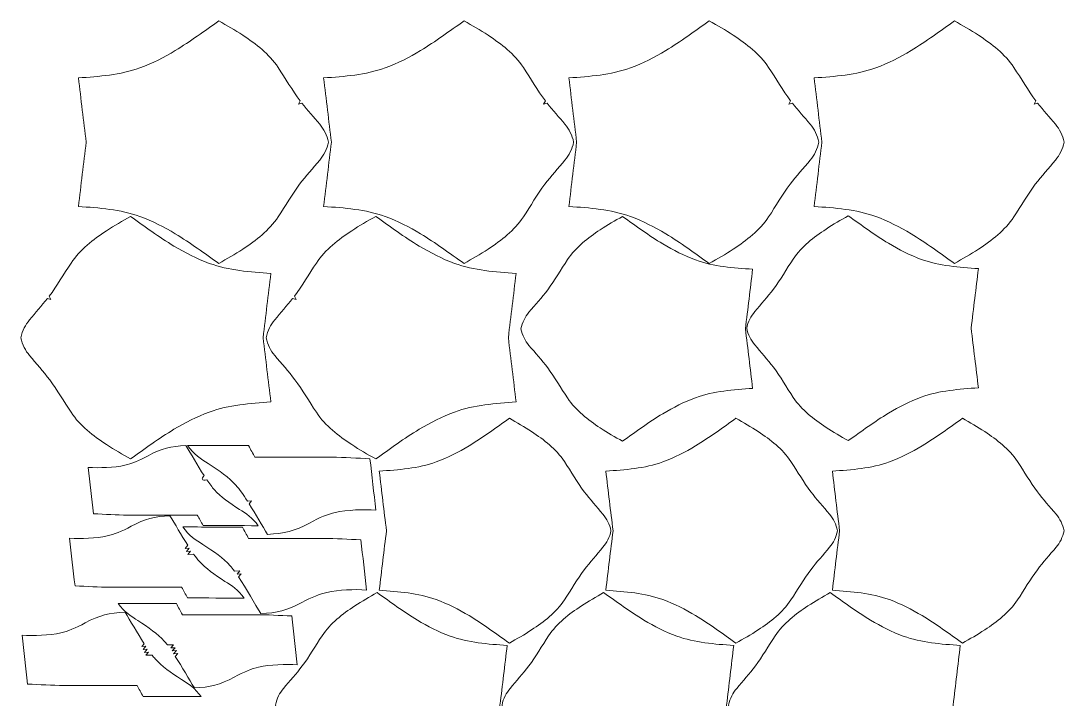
# Model space of a CAD drawing. Header units: millimetres. Extents: x -662 to 662, y -718 to 717.
# Drawn here: x -662 to 662, y -143 to 717 of the extents above; entities that cross this region are included whole.
import ezdxf

# ---------------------------------------------------------------- set-up
doc = ezdxf.new("R2010")
doc.units = ezdxf.units.MM
doc.header["$MEASUREMENT"] = 0
doc.layers.add('Layer 1', color=7, linetype='Continuous')

msp = doc.modelspace()

# ---------------------------------------------------------------- linework, layer by layer
at = {"layer": 'Layer 1', "color": 250, "lineweight": 20}
for points, knots in [([(-589.2333, 481.9054), (-585.9461, 509.1029), (-582.6589, 536.3003), (-579.3716, 563.4977), (-582.6588, 590.6951), (-585.9461, 617.8925), (-589.2333, 645.0898), (-562.9271, 646.8962), (-536.06, 648.7365), (-511.0811, 657.8169), (-495.1928, 663.5925), (-480.4305, 671.2198), (-466.2249, 679.7625), (-447.1496, 691.2334), (-429.1746, 704.5979), (-410.9934, 717.4346), (-400.7854, 711.4933), (-390.4251, 705.7803), (-380.5844, 699.2408), (-363.3914, 687.8147), (-347.4298, 675.7723), (-335.6465, 658.2143), (-326.1957, 644.1314), (-317.7772, 629.2122), (-307.7575, 615.9977), (-307.7575, 615.9977), (-309.9784, 611.782), (-309.9784, 611.782), (-309.9784, 611.782), (-305.4854, 613.0578), (-305.4854, 613.0578), (-298.2317, 603.8376), (-290.327, 595.2533), (-282.9044, 586.1979), (-277.6101, 579.8785), (-273.6714, 572.5114), (-271.863, 563.4975), (-273.6714, 554.4836), (-277.6102, 547.1166), (-282.9044, 540.7974), (-291.3648, 530.4757), (-300.4517, 520.7663), (-308.4869, 510.0293), (-318.1409, 497.13), (-326.4478, 482.4885), (-335.6467, 468.7809), (-347.43, 451.2229), (-363.3915, 439.1805), (-380.5846, 427.7544), (-390.4252, 421.2149), (-400.7855, 415.5019), (-410.9935, 409.5606), (-429.1747, 422.3973), (-447.1497, 435.7618), (-466.2251, 447.2328), (-480.4306, 455.7756), (-495.1929, 463.4026), (-511.0812, 469.1783), (-536.0601, 478.2588), (-562.9271, 480.0991), (-589.2333, 481.9054)], [0, 0, 0, 0, 0.05, 0.05, 0.05, 0.1, 0.1, 0.1, 0.15, 0.15, 0.15, 0.2, 0.2, 0.2, 0.25, 0.25, 0.25, 0.3, 0.3, 0.3, 0.35, 0.35, 0.35, 0.4, 0.4, 0.4, 0.45, 0.45, 0.45, 0.5, 0.5, 0.5, 0.55, 0.55, 0.55, 0.6, 0.6, 0.6, 0.65, 0.65, 0.65, 0.7, 0.7, 0.7, 0.75, 0.75, 0.75, 0.8, 0.8, 0.8, 0.85, 0.85, 0.85, 0.9, 0.9, 0.9, 0.95, 0.95, 0.95, 1, 1, 1, 1]), ([(-277.9021, 481.9054), (-274.6149, 509.1029), (-271.3277, 536.3003), (-268.0404, 563.4977), (-271.3276, 590.6951), (-274.6149, 617.8925), (-277.9021, 645.0898), (-251.5959, 646.8962), (-224.7288, 648.7365), (-199.7499, 657.8169), (-183.8616, 663.5925), (-169.0993, 671.2198), (-154.8937, 679.7625), (-135.8184, 691.2334), (-117.8434, 704.5979), (-99.6622, 717.4346), (-89.4542, 711.4933), (-79.0939, 705.7803), (-69.2532, 699.2408), (-52.0602, 687.8147), (-36.0986, 675.7723), (-24.3153, 658.2143), (-14.8645, 644.1314), (-6.446, 629.2122), (3.5737, 615.9977), (3.5737, 615.9977), (1.3528, 611.782), (1.3528, 611.782), (1.3528, 611.782), (5.8458, 613.0578), (5.8458, 613.0578), (13.0995, 603.8376), (21.0042, 595.2533), (28.4268, 586.1979), (33.7211, 579.8785), (37.6598, 572.5114), (39.4682, 563.4975), (37.6598, 554.4836), (33.721, 547.1166), (28.4268, 540.7974), (19.9664, 530.4757), (10.8795, 520.7663), (2.8443, 510.0293), (-6.8097, 497.13), (-15.1166, 482.4885), (-24.3155, 468.7809), (-36.0988, 451.2229), (-52.0603, 439.1805), (-69.2534, 427.7544), (-79.094, 421.2149), (-89.4543, 415.5019), (-99.6623, 409.5606), (-117.8435, 422.3973), (-135.8185, 435.7618), (-154.8939, 447.2328), (-169.0994, 455.7756), (-183.8617, 463.4026), (-199.75, 469.1783), (-224.7289, 478.2588), (-251.5959, 480.0991), (-277.9021, 481.9054)], [0, 0, 0, 0, 0.05, 0.05, 0.05, 0.1, 0.1, 0.1, 0.15, 0.15, 0.15, 0.2, 0.2, 0.2, 0.25, 0.25, 0.25, 0.3, 0.3, 0.3, 0.35, 0.35, 0.35, 0.4, 0.4, 0.4, 0.45, 0.45, 0.45, 0.5, 0.5, 0.5, 0.55, 0.55, 0.55, 0.6, 0.6, 0.6, 0.65, 0.65, 0.65, 0.7, 0.7, 0.7, 0.75, 0.75, 0.75, 0.8, 0.8, 0.8, 0.85, 0.85, 0.85, 0.9, 0.9, 0.9, 0.95, 0.95, 0.95, 1, 1, 1, 1]), ([(33.4291, 481.9054), (36.7163, 509.1029), (40.0035, 536.3003), (43.2908, 563.4977), (40.0036, 590.6951), (36.7163, 617.8925), (33.4291, 645.0898), (59.7353, 646.8962), (86.6024, 648.7365), (111.5813, 657.8169), (127.4696, 663.5925), (142.2319, 671.2198), (156.4375, 679.7625), (175.5128, 691.2334), (193.4878, 704.5979), (211.669, 717.4346), (221.877, 711.4933), (232.2373, 705.7803), (242.078, 699.2408), (259.271, 687.8147), (275.2326, 675.7723), (287.0159, 658.2143), (296.4667, 644.1314), (304.8852, 629.2122), (314.9049, 615.9977), (314.9049, 615.9977), (312.684, 611.782), (312.684, 611.782), (312.684, 611.782), (317.177, 613.0578), (317.177, 613.0578), (324.4307, 603.8376), (332.3354, 595.2533), (339.758, 586.1979), (345.0523, 579.8785), (348.991, 572.5114), (350.7994, 563.4975), (348.991, 554.4836), (345.0522, 547.1166), (339.758, 540.7974), (331.2976, 530.4757), (322.2107, 520.7663), (314.1755, 510.0293), (304.5215, 497.13), (296.2146, 482.4885), (287.0157, 468.7809), (275.2324, 451.2229), (259.2709, 439.1805), (242.0778, 427.7544), (232.2372, 421.2149), (221.8769, 415.5019), (211.6689, 409.5606), (193.4877, 422.3973), (175.5127, 435.7618), (156.4373, 447.2328), (142.2318, 455.7756), (127.4695, 463.4026), (111.5812, 469.1783), (86.6023, 478.2588), (59.7353, 480.0991), (33.4291, 481.9054)], [0, 0, 0, 0, 0.05, 0.05, 0.05, 0.1, 0.1, 0.1, 0.15, 0.15, 0.15, 0.2, 0.2, 0.2, 0.25, 0.25, 0.25, 0.3, 0.3, 0.3, 0.35, 0.35, 0.35, 0.4, 0.4, 0.4, 0.45, 0.45, 0.45, 0.5, 0.5, 0.5, 0.55, 0.55, 0.55, 0.6, 0.6, 0.6, 0.65, 0.65, 0.65, 0.7, 0.7, 0.7, 0.75, 0.75, 0.75, 0.8, 0.8, 0.8, 0.85, 0.85, 0.85, 0.9, 0.9, 0.9, 0.95, 0.95, 0.95, 1, 1, 1, 1]), ([(344.7603, 481.9054), (348.0475, 509.1029), (351.3347, 536.3003), (354.622, 563.4977), (351.3348, 590.6951), (348.0475, 617.8925), (344.7603, 645.0898), (371.0665, 646.8962), (397.9336, 648.7365), (422.9125, 657.8169), (438.8008, 663.5925), (453.5631, 671.2198), (467.7687, 679.7625), (486.844, 691.2334), (504.819, 704.5979), (523.0002, 717.4346), (533.2082, 711.4933), (543.5685, 705.7803), (553.4092, 699.2408), (570.6022, 687.8147), (586.5638, 675.7723), (598.3471, 658.2143), (607.7979, 644.1314), (616.2164, 629.2122), (626.2361, 615.9977), (626.2361, 615.9977), (624.0152, 611.782), (624.0152, 611.782), (624.0152, 611.782), (628.5082, 613.0578), (628.5082, 613.0578), (635.7619, 603.8376), (643.6666, 595.2533), (651.0892, 586.1979), (656.3835, 579.8785), (660.3222, 572.5114), (662.1306, 563.4975), (660.3222, 554.4836), (656.3834, 547.1166), (651.0892, 540.7974), (642.6288, 530.4757), (633.5419, 520.7663), (625.5067, 510.0293), (615.8527, 497.13), (607.5458, 482.4885), (598.3469, 468.7809), (586.5636, 451.2229), (570.6021, 439.1805), (553.409, 427.7544), (543.5684, 421.2149), (533.2081, 415.5019), (523.0001, 409.5606), (504.8189, 422.3973), (486.8439, 435.7618), (467.7685, 447.2328), (453.563, 455.7756), (438.8007, 463.4026), (422.9124, 469.1783), (397.9335, 478.2588), (371.0665, 480.0991), (344.7603, 481.9054)], [0, 0, 0, 0, 0.05, 0.05, 0.05, 0.1, 0.1, 0.1, 0.15, 0.15, 0.15, 0.2, 0.2, 0.2, 0.25, 0.25, 0.25, 0.3, 0.3, 0.3, 0.35, 0.35, 0.35, 0.4, 0.4, 0.4, 0.45, 0.45, 0.45, 0.5, 0.5, 0.5, 0.55, 0.55, 0.55, 0.6, 0.6, 0.6, 0.65, 0.65, 0.65, 0.7, 0.7, 0.7, 0.75, 0.75, 0.75, 0.8, 0.8, 0.8, 0.85, 0.85, 0.85, 0.9, 0.9, 0.9, 0.95, 0.95, 0.95, 1, 1, 1, 1]), ([(-344.9029, 233.8225), (-348.1901, 261.0199), (-351.4773, 288.2173), (-354.7646, 315.4147), (-351.4774, 342.6121), (-348.1901, 369.8095), (-344.9029, 397.0069), (-371.2091, 398.8132), (-398.0762, 400.6535), (-423.0551, 409.734), (-438.9434, 415.5096), (-453.7057, 423.1368), (-467.9113, 431.6796), (-486.9866, 443.1506), (-504.9616, 456.5148), (-523.1428, 469.3516), (-533.3508, 463.4104), (-543.7111, 457.6973), (-553.5518, 451.1578), (-570.7448, 439.7317), (-586.7064, 427.6894), (-598.4897, 410.1314), (-607.9405, 396.0484), (-616.359, 381.1292), (-626.3787, 367.9147), (-626.3787, 367.9147), (-624.1578, 363.699), (-624.1578, 363.699), (-624.1578, 363.699), (-628.6508, 364.9748), (-628.6508, 364.9748), (-635.9045, 355.7546), (-643.8092, 347.1703), (-651.2318, 338.1149), (-656.5261, 331.7956), (-660.4648, 324.4284), (-662.2732, 315.4145), (-660.4648, 306.4006), (-656.526, 299.0336), (-651.2318, 292.7143), (-642.7714, 282.3927), (-633.6845, 272.6833), (-625.6493, 261.9463), (-615.9953, 249.047), (-607.6884, 234.4054), (-598.4895, 220.6979), (-586.7062, 203.1398), (-570.7447, 191.0975), (-553.5516, 179.6715), (-543.711, 173.1319), (-533.3507, 167.4189), (-523.1427, 161.4777), (-504.9615, 174.3144), (-486.9865, 187.6788), (-467.9111, 199.1498), (-453.7056, 207.6924), (-438.9433, 215.3196), (-423.055, 221.0953), (-398.0761, 230.1758), (-371.2091, 232.0161), (-344.9029, 233.8225)], [0, 0, 0, 0, 0.05, 0.05, 0.05, 0.1, 0.1, 0.1, 0.15, 0.15, 0.15, 0.2, 0.2, 0.2, 0.25, 0.25, 0.25, 0.3, 0.3, 0.3, 0.35, 0.35, 0.35, 0.4, 0.4, 0.4, 0.45, 0.45, 0.45, 0.5, 0.5, 0.5, 0.55, 0.55, 0.55, 0.6, 0.6, 0.6, 0.65, 0.65, 0.65, 0.7, 0.7, 0.7, 0.75, 0.75, 0.75, 0.8, 0.8, 0.8, 0.85, 0.85, 0.85, 0.9, 0.9, 0.9, 0.95, 0.95, 0.95, 1, 1, 1, 1]), ([(-33.5717, 233.8225), (-36.8589, 261.0199), (-40.1461, 288.2173), (-43.4334, 315.4147), (-40.1462, 342.6121), (-36.8589, 369.8095), (-33.5717, 397.0069), (-59.8779, 398.8132), (-86.745, 400.6535), (-111.7239, 409.734), (-127.6122, 415.5096), (-142.3745, 423.1368), (-156.5801, 431.6796), (-175.6554, 443.1506), (-193.6304, 456.5148), (-211.8116, 469.3516), (-222.0196, 463.4104), (-232.3799, 457.6973), (-242.2206, 451.1578), (-259.4136, 439.7317), (-275.3752, 427.6894), (-287.1585, 410.1314), (-296.6093, 396.0484), (-305.0278, 381.1292), (-315.0475, 367.9147), (-315.0475, 367.9147), (-312.8266, 363.699), (-312.8266, 363.699), (-312.8266, 363.699), (-317.3196, 364.9748), (-317.3196, 364.9748), (-324.5733, 355.7546), (-332.478, 347.1703), (-339.9006, 338.1149), (-345.1949, 331.7956), (-349.1336, 324.4284), (-350.942, 315.4145), (-349.1336, 306.4006), (-345.1948, 299.0336), (-339.9006, 292.7143), (-331.4402, 282.3927), (-322.3533, 272.6833), (-314.3181, 261.9463), (-304.6641, 249.047), (-296.3572, 234.4054), (-287.1583, 220.6979), (-275.375, 203.1398), (-259.4135, 191.0975), (-242.2204, 179.6715), (-232.3798, 173.1319), (-222.0195, 167.4189), (-211.8115, 161.4777), (-193.6303, 174.3144), (-175.6553, 187.6788), (-156.5799, 199.1498), (-142.3744, 207.6924), (-127.6121, 215.3196), (-111.7238, 221.0953), (-86.7449, 230.1758), (-59.8779, 232.0161), (-33.5717, 233.8225)], [0, 0, 0, 0, 0.05, 0.05, 0.05, 0.1, 0.1, 0.1, 0.15, 0.15, 0.15, 0.2, 0.2, 0.2, 0.25, 0.25, 0.25, 0.3, 0.3, 0.3, 0.35, 0.35, 0.35, 0.4, 0.4, 0.4, 0.45, 0.45, 0.45, 0.5, 0.5, 0.5, 0.55, 0.55, 0.55, 0.6, 0.6, 0.6, 0.65, 0.65, 0.65, 0.7, 0.7, 0.7, 0.75, 0.75, 0.75, 0.8, 0.8, 0.8, 0.85, 0.85, 0.85, 0.9, 0.9, 0.9, 0.95, 0.95, 0.95, 1, 1, 1, 1]), ([(-17.216, 347.6928), (-22.1225, 341.8361), (-25.7729, 335.0086), (-27.4489, 326.6545), (-25.7729, 318.3004), (-22.1225, 311.4727), (-17.216, 305.616), (-9.375, 296.0502), (-0.9534, 287.0517), (6.4934, 277.1008), (15.4406, 265.1459), (23.1394, 251.5763), (31.6647, 238.8724), (42.5853, 222.5999), (57.3782, 211.4392), (73.3125, 200.8497), (82.4326, 194.789), (92.0344, 189.4943), (101.495, 183.988), (118.345, 195.8848), (135.0039, 208.2708), (152.6827, 218.9019), (165.8482, 226.8191), (179.5297, 233.8879), (194.2547, 239.2407), (217.4047, 247.6564), (242.3046, 249.362), (266.6848, 251.0359), (263.6383, 276.2421), (260.5917, 301.4482), (257.5452, 326.6545), (260.5917, 351.8605), (263.6383, 377.0667), (266.6848, 402.2728), (242.3046, 403.947), (217.4047, 405.6524), (194.2547, 414.0681), (179.5297, 419.4209), (165.8482, 426.4897), (152.6827, 434.4068), (135.0039, 445.038), (118.345, 457.424), (101.495, 469.3208), (92.0344, 463.8145), (82.4326, 458.5197), (73.3125, 452.459), (57.3782, 441.8696), (42.5853, 430.7089), (31.6647, 414.4364), (23.1394, 401.7324), (15.4406, 388.1629), (6.4934, 376.208), (-0.9534, 366.2571), (-9.375, 357.2586), (-17.216, 347.6928)], [0, 0, 0, 0, 0.055555556, 0.055555556, 0.055555556, 0.111111111, 0.111111111, 0.111111111, 0.166666667, 0.166666667, 0.166666667, 0.222222222, 0.222222222, 0.222222222, 0.277777778, 0.277777778, 0.277777778, 0.333333333, 0.333333333, 0.333333333, 0.388888889, 0.388888889, 0.388888889, 0.444444444, 0.444444444, 0.444444444, 0.5, 0.5, 0.5, 0.555555556, 0.555555556, 0.555555556, 0.611111111, 0.611111111, 0.611111111, 0.666666667, 0.666666667, 0.666666667, 0.722222222, 0.722222222, 0.722222222, 0.777777778, 0.777777778, 0.777777778, 0.833333333, 0.833333333, 0.833333333, 0.888888889, 0.888888889, 0.888888889, 0.944444444, 0.944444444, 0.944444444, 1, 1, 1, 1]), ([(269.3613, 348.4377), (264.4548, 342.581), (260.8044, 335.7534), (259.1284, 327.3992), (260.8044, 319.0452), (264.4548, 312.2176), (269.3613, 306.3609), (277.2023, 296.7951), (285.6239, 287.7966), (293.0707, 277.8457), (302.0179, 265.8908), (309.7167, 252.3212), (318.242, 239.6174), (329.1626, 223.3448), (343.9555, 212.1841), (359.8898, 201.5947), (369.0099, 195.534), (378.6117, 190.2392), (388.0723, 184.7329), (404.9223, 196.6297), (421.5812, 209.0157), (439.26, 219.6469), (452.4255, 227.564), (466.107, 234.6328), (480.832, 239.9856), (503.982, 248.4013), (528.8819, 250.1068), (553.2621, 251.7809), (550.2156, 276.987), (547.169, 302.1932), (544.1225, 327.3992), (547.169, 352.6054), (550.2156, 377.8115), (553.2621, 403.0178), (528.8819, 404.6918), (503.982, 406.3973), (480.832, 414.813), (466.107, 420.1658), (452.4255, 427.2346), (439.26, 435.1518), (421.5812, 445.7829), (404.9223, 458.1689), (388.0723, 470.0657), (378.6117, 464.5594), (369.0099, 459.2647), (359.8898, 453.204), (343.9555, 442.6145), (329.1626, 431.4538), (318.242, 415.1813), (309.7167, 402.4774), (302.0179, 388.9078), (293.0707, 376.9529), (285.6239, 367.002), (277.2023, 358.0035), (269.3613, 348.4377)], [0, 0, 0, 0, 0.055555556, 0.055555556, 0.055555556, 0.111111111, 0.111111111, 0.111111111, 0.166666667, 0.166666667, 0.166666667, 0.222222222, 0.222222222, 0.222222222, 0.277777778, 0.277777778, 0.277777778, 0.333333333, 0.333333333, 0.333333333, 0.388888889, 0.388888889, 0.388888889, 0.444444444, 0.444444444, 0.444444444, 0.5, 0.5, 0.5, 0.555555556, 0.555555556, 0.555555556, 0.611111111, 0.611111111, 0.611111111, 0.666666667, 0.666666667, 0.666666667, 0.722222222, 0.722222222, 0.722222222, 0.777777778, 0.777777778, 0.777777778, 0.833333333, 0.833333333, 0.833333333, 0.888888889, 0.888888889, 0.888888889, 0.944444444, 0.944444444, 0.944444444, 1, 1, 1, 1]), ([(76.6063, 49.3879), (81.5128, 55.2446), (85.1632, 62.0722), (86.8392, 70.4263), (85.1632, 78.7804), (81.5128, 85.608), (76.6063, 91.4647), (68.7653, 101.0305), (60.3437, 110.029), (52.8969, 119.9797), (43.9497, 131.9347), (36.2509, 145.5043), (27.7256, 158.2083), (16.805, 174.4806), (2.0121, 185.6415), (-13.9222, 196.231), (-23.0423, 202.2917), (-32.6441, 207.5864), (-42.1047, 213.0927), (-58.9547, 201.1959), (-75.6136, 188.8099), (-93.2924, 178.1787), (-106.4579, 170.2615), (-120.1394, 163.1927), (-134.8644, 157.84), (-158.0144, 149.4243), (-182.9143, 147.7188), (-207.2945, 146.0447), (-204.248, 120.8385), (-201.2014, 95.6324), (-198.1549, 70.4263), (-201.2014, 45.2202), (-204.248, 20.014), (-207.2945, -5.1922), (-182.9143, -6.8662), (-158.0144, -8.5717), (-134.8644, -16.9875), (-120.1394, -22.3402), (-106.4579, -29.409), (-93.2924, -37.3261), (-75.6136, -47.9573), (-58.9547, -60.3433), (-42.1047, -72.2402), (-32.6441, -66.7339), (-23.0423, -61.4391), (-13.9222, -55.3784), (2.0121, -44.7889), (16.805, -33.6282), (27.7256, -17.3557), (36.2509, -4.6518), (43.9497, 8.9178), (52.8969, 20.8727), (60.3437, 30.8236), (68.7653, 39.8221), (76.6063, 49.3879)], [0, 0, 0, 0, 0.055555556, 0.055555556, 0.055555556, 0.111111111, 0.111111111, 0.111111111, 0.166666667, 0.166666667, 0.166666667, 0.222222222, 0.222222222, 0.222222222, 0.277777778, 0.277777778, 0.277777778, 0.333333333, 0.333333333, 0.333333333, 0.388888889, 0.388888889, 0.388888889, 0.444444444, 0.444444444, 0.444444444, 0.5, 0.5, 0.5, 0.555555556, 0.555555556, 0.555555556, 0.611111111, 0.611111111, 0.611111111, 0.666666667, 0.666666667, 0.666666667, 0.722222222, 0.722222222, 0.722222222, 0.777777778, 0.777777778, 0.777777778, 0.833333333, 0.833333333, 0.833333333, 0.888888889, 0.888888889, 0.888888889, 0.944444444, 0.944444444, 0.944444444, 1, 1, 1, 1]), ([(364.2152, 49.3879), (369.1217, 55.2446), (372.7721, 62.0722), (374.4481, 70.4263), (372.7721, 78.7804), (369.1217, 85.608), (364.2152, 91.4647), (356.3742, 101.0305), (347.9526, 110.029), (340.5058, 119.9797), (331.5586, 131.9347), (323.8598, 145.5043), (315.3345, 158.2083), (304.4139, 174.4806), (289.621, 185.6415), (273.6867, 196.231), (264.5666, 202.2917), (254.9648, 207.5864), (245.5042, 213.0927), (228.6542, 201.1959), (211.9953, 188.8099), (194.3165, 178.1787), (181.151, 170.2615), (167.4695, 163.1927), (152.7445, 157.84), (129.5945, 149.4243), (104.6946, 147.7188), (80.3144, 146.0447), (83.3609, 120.8385), (86.4075, 95.6324), (89.454, 70.4263), (86.4075, 45.2202), (83.3609, 20.014), (80.3144, -5.1922), (104.6946, -6.8662), (129.5945, -8.5717), (152.7445, -16.9875), (167.4695, -22.3402), (181.151, -29.409), (194.3165, -37.3261), (211.9953, -47.9573), (228.6542, -60.3433), (245.5042, -72.2402), (254.9648, -66.7339), (264.5666, -61.4391), (273.6867, -55.3784), (289.621, -44.7889), (304.4139, -33.6282), (315.3345, -17.3557), (323.8598, -4.6518), (331.5586, 8.9178), (340.5058, 20.8727), (347.9526, 30.8236), (356.3742, 39.8221), (364.2152, 49.3879)], [0, 0, 0, 0, 0.055555556, 0.055555556, 0.055555556, 0.111111111, 0.111111111, 0.111111111, 0.166666667, 0.166666667, 0.166666667, 0.222222222, 0.222222222, 0.222222222, 0.277777778, 0.277777778, 0.277777778, 0.333333333, 0.333333333, 0.333333333, 0.388888889, 0.388888889, 0.388888889, 0.444444444, 0.444444444, 0.444444444, 0.5, 0.5, 0.5, 0.555555556, 0.555555556, 0.555555556, 0.611111111, 0.611111111, 0.611111111, 0.666666667, 0.666666667, 0.666666667, 0.722222222, 0.722222222, 0.722222222, 0.777777778, 0.777777778, 0.777777778, 0.833333333, 0.833333333, 0.833333333, 0.888888889, 0.888888889, 0.888888889, 0.944444444, 0.944444444, 0.944444444, 1, 1, 1, 1]), ([(651.8241, 49.3879), (656.7306, 55.2446), (660.381, 62.0722), (662.057, 70.4263), (660.381, 78.7804), (656.7306, 85.608), (651.8241, 91.4647), (643.9831, 101.0305), (635.5615, 110.029), (628.1147, 119.9797), (619.1675, 131.9347), (611.4687, 145.5043), (602.9434, 158.2083), (592.0228, 174.4806), (577.2299, 185.6415), (561.2956, 196.231), (552.1755, 202.2917), (542.5737, 207.5864), (533.1131, 213.0927), (516.2631, 201.1959), (499.6042, 188.8099), (481.9254, 178.1787), (468.7599, 170.2615), (455.0784, 163.1927), (440.3534, 157.84), (417.2034, 149.4243), (392.3035, 147.7188), (367.9233, 146.0447), (370.9698, 120.8385), (374.0164, 95.6324), (377.0629, 70.4263), (374.0164, 45.2202), (370.9698, 20.014), (367.9233, -5.1922), (392.3035, -6.8662), (417.2034, -8.5717), (440.3534, -16.9875), (455.0784, -22.3402), (468.7599, -29.409), (481.9254, -37.3261), (499.6042, -47.9573), (516.2631, -60.3433), (533.1131, -72.2402), (542.5737, -66.7339), (552.1755, -61.4391), (561.2956, -55.3784), (577.2299, -44.7889), (592.0228, -33.6282), (602.9434, -17.3557), (611.4687, -4.6518), (619.1675, 8.9178), (628.1147, 20.8727), (635.5615, 30.8236), (643.9831, 39.8221), (651.8241, 49.3879)], [0, 0, 0, 0, 0.055555556, 0.055555556, 0.055555556, 0.111111111, 0.111111111, 0.111111111, 0.166666667, 0.166666667, 0.166666667, 0.222222222, 0.222222222, 0.222222222, 0.277777778, 0.277777778, 0.277777778, 0.333333333, 0.333333333, 0.333333333, 0.388888889, 0.388888889, 0.388888889, 0.444444444, 0.444444444, 0.444444444, 0.5, 0.5, 0.5, 0.555555556, 0.555555556, 0.555555556, 0.611111111, 0.611111111, 0.611111111, 0.666666667, 0.666666667, 0.666666667, 0.722222222, 0.722222222, 0.722222222, 0.777777778, 0.777777778, 0.777777778, 0.833333333, 0.833333333, 0.833333333, 0.888888889, 0.888888889, 0.888888889, 0.944444444, 0.944444444, 0.944444444, 1, 1, 1, 1]), ([(-570.0995, 91.9301), (-572.3256, 111.5644), (-574.5516, 131.1988), (-576.7776, 150.833), (-562.8167, 149.8839), (-543.9537, 150.4994), (-530.1478, 153.5989), (-521.9962, 155.4291), (-512.3384, 159.225), (-500.6855, 165.6249), (-483.9798, 174.5968), (-471.4081, 177.8857), (-452.6884, 178.5966), (-446.3149, 168.4088), (-437.9534, 153.3461), (-429.6794, 140.4512), (-431.5546, 138.4921), (-432.4178, 136.7628), (-431.8333, 135.7089), (-431.2136, 134.5912), (-429.088, 134.4522), (-426.1817, 135.1324), (-422.8237, 130.1649), (-419.5293, 125.7268), (-416.4409, 122.3017), (-408.6836, 113.6986), (-397.3935, 105.5103), (-384.7218, 97.4843), (-376.3764, 92.4821), (-368.1873, 86.7765), (-360.9416, 76.8229), (-384.2848, 76.8832), (-407.6281, 76.9435), (-430.9714, 77.0037), (-433.4087, 81.448), (-435.8459, 85.892), (-438.2831, 90.3363), (-467.649, 90.3363), (-497.015, 90.3364), (-526.3809, 90.3363), (-540.8936, 90.3361), (-555.5846, 91.301), (-570.0995, 91.9301)], [0, 0, 0, 0, 0.071428571, 0.071428571, 0.071428571, 0.142857143, 0.142857143, 0.142857143, 0.214285714, 0.214285714, 0.214285714, 0.285714286, 0.285714286, 0.285714286, 0.357142857, 0.357142857, 0.357142857, 0.428571429, 0.428571429, 0.428571429, 0.5, 0.5, 0.5, 0.571428571, 0.571428571, 0.571428571, 0.642857143, 0.642857143, 0.642857143, 0.714285714, 0.714285714, 0.714285714, 0.785714286, 0.785714286, 0.785714286, 0.857142857, 0.857142857, 0.857142857, 0.928571429, 0.928571429, 0.928571429, 1, 1, 1, 1]), ([(-219.0766, 161.861), (-216.6105, 140.1099), (-214.1445, 118.3589), (-211.6785, 96.6081), (-227.1445, 97.6594), (-248.0409, 96.9777), (-263.3352, 93.544), (-272.3656, 91.5165), (-283.0645, 87.3115), (-295.9736, 80.2216), (-314.4802, 70.2825), (-328.4072, 66.6391), (-349.1449, 65.8514), (-355.6592, 76.2641), (-364.0481, 91.2751), (-372.5059, 104.7544), (-372.5059, 104.7544), (-369.3667, 108.2696), (-369.3667, 108.2696), (-369.3667, 108.2696), (-374.6267, 108.098), (-374.6267, 108.098), (-379.675, 115.9664), (-384.6942, 123.1074), (-389.3, 128.2152), (-397.8936, 137.7458), (-410.4007, 146.8167), (-424.4385, 155.7081), (-433.6836, 161.2494), (-442.7555, 167.5701), (-450.7823, 178.5966), (-424.9227, 178.5299), (-399.0628, 178.4631), (-373.2031, 178.3964), (-370.5031, 173.4731), (-367.8031, 168.5499), (-365.1031, 163.6265), (-332.5715, 163.6265), (-300.0398, 163.6265), (-267.5081, 163.6265), (-251.4309, 163.6267), (-235.1563, 162.5578), (-219.0766, 161.861)], [0, 0, 0, 0, 0.071428571, 0.071428571, 0.071428571, 0.142857143, 0.142857143, 0.142857143, 0.214285714, 0.214285714, 0.214285714, 0.285714286, 0.285714286, 0.285714286, 0.357142857, 0.357142857, 0.357142857, 0.428571429, 0.428571429, 0.428571429, 0.5, 0.5, 0.5, 0.571428571, 0.571428571, 0.571428571, 0.642857143, 0.642857143, 0.642857143, 0.714285714, 0.714285714, 0.714285714, 0.785714286, 0.785714286, 0.785714286, 0.857142857, 0.857142857, 0.857142857, 0.928571429, 0.928571429, 0.928571429, 1, 1, 1, 1]), ([(-593.5417, 0.4861), (-595.8272, 20.6445), (-598.1127, 40.803), (-600.3981, 60.9613), (-586.0645, 59.987), (-566.698, 60.6188), (-552.5235, 63.801), (-544.1543, 65.6801), (-534.2387, 69.5773), (-522.2748, 76.1481), (-505.1231, 85.3595), (-492.2158, 88.7361), (-472.9964, 89.4661), (-466.7154, 79.4261), (-458.554, 64.7751), (-450.3967, 51.9075), (-450.3967, 51.9075), (-453.9026, 47.9817), (-453.9026, 47.9817), (-453.9026, 47.9817), (-448.6429, 48.1533), (-448.6429, 48.1533), (-448.6429, 48.1533), (-452.1481, 44.2282), (-452.1481, 44.2282), (-452.1481, 44.2282), (-446.8885, 44.3998), (-446.8885, 44.3998), (-446.8885, 44.3998), (-450.3937, 40.4747), (-450.3937, 40.4747), (-450.3937, 40.4747), (-442.9204, 40.7185), (-442.9204, 40.7185), (-440.4672, 37.2852), (-438.0692, 34.2057), (-435.7813, 31.6684), (-427.8169, 22.8356), (-416.2255, 14.4288), (-403.2155, 6.1883), (-394.6473, 1.0528), (-386.2396, -4.8051), (-378.8005, -15.0244), (-402.7668, -14.9625), (-426.7333, -14.9007), (-450.6997, -14.8388), (-453.202, -10.2759), (-455.7043, -5.7132), (-458.2066, -1.1503), (-488.3564, -1.1503), (-518.5063, -1.1502), (-548.6561, -1.1503), (-563.5562, -1.1505), (-578.6393, -0.1598), (-593.5417, 0.4861)], [0, 0, 0, 0, 0.055555556, 0.055555556, 0.055555556, 0.111111111, 0.111111111, 0.111111111, 0.166666667, 0.166666667, 0.166666667, 0.222222222, 0.222222222, 0.222222222, 0.277777778, 0.277777778, 0.277777778, 0.333333333, 0.333333333, 0.333333333, 0.388888889, 0.388888889, 0.388888889, 0.444444444, 0.444444444, 0.444444444, 0.5, 0.5, 0.5, 0.555555556, 0.555555556, 0.555555556, 0.611111111, 0.611111111, 0.611111111, 0.666666667, 0.666666667, 0.666666667, 0.722222222, 0.722222222, 0.722222222, 0.777777778, 0.777777778, 0.777777778, 0.833333333, 0.833333333, 0.833333333, 0.888888889, 0.888888889, 0.888888889, 0.944444444, 0.944444444, 0.944444444, 1, 1, 1, 1]), ([(-230.6483, 58.8961), (-228.2416, 37.6694), (-225.835, 16.4424), (-223.4285, -4.7843), (-238.5217, -3.7582), (-258.9147, -4.4236), (-273.8404, -7.7744), (-282.6532, -9.7532), (-293.0943, -13.8569), (-305.6923, -20.776), (-323.753, -30.4756), (-337.3444, -34.0311), (-357.5825, -34.7998), (-365.3692, -22.3531), (-375.9002, -3.1754), (-385.9381, 11.7434), (-385.9381, 11.7434), (-382.4323, 15.669), (-382.4323, 15.669), (-382.4323, 15.669), (-387.692, 15.4974), (-387.692, 15.4974), (-387.692, 15.4974), (-384.1868, 19.4225), (-384.1868, 19.4225), (-384.1868, 19.4225), (-391.1959, 19.1939), (-391.1959, 19.1939), (-393.1026, 21.7465), (-394.9687, 24.0636), (-396.77, 26.0612), (-405.1565, 35.3621), (-417.3622, 44.2144), (-431.0618, 52.8916), (-440.0841, 58.2994), (-448.9374, 64.4677), (-456.7708, 75.2287), (-431.5342, 75.1635), (-406.2975, 75.0983), (-381.0609, 75.0332), (-378.426, 70.2285), (-375.791, 65.424), (-373.1561, 60.6192), (-341.4084, 60.6192), (-309.6605, 60.6191), (-277.9128, 60.6192), (-262.223, 60.6195), (-246.3405, 59.5762), (-230.6483, 58.8961)], [0, 0, 0, 0, 0.0625, 0.0625, 0.0625, 0.125, 0.125, 0.125, 0.1875, 0.1875, 0.1875, 0.25, 0.25, 0.25, 0.3125, 0.3125, 0.3125, 0.375, 0.375, 0.375, 0.4375, 0.4375, 0.4375, 0.5, 0.5, 0.5, 0.5625, 0.5625, 0.5625, 0.625, 0.625, 0.625, 0.6875, 0.6875, 0.6875, 0.75, 0.75, 0.75, 0.8125, 0.8125, 0.8125, 0.875, 0.875, 0.875, 0.9375, 0.9375, 0.9375, 1, 1, 1, 1]), ([(-328.7935, -171.7609), (-333.7, -165.9043), (-337.3504, -159.0766), (-339.0264, -150.7225), (-337.3504, -142.3684), (-333.7, -135.5408), (-328.7935, -129.6841), (-320.9525, -120.1183), (-312.5309, -111.1198), (-305.0841, -101.169), (-296.1369, -89.2141), (-288.4381, -75.6445), (-279.9128, -62.9405), (-268.9922, -46.6681), (-254.1993, -35.5073), (-238.265, -24.9178), (-229.1449, -18.8571), (-219.5431, -13.5624), (-210.0825, -8.0561), (-193.2325, -19.9529), (-176.5736, -32.3389), (-158.8948, -42.9701), (-145.7293, -50.8873), (-132.0478, -57.9561), (-117.3228, -63.3088), (-94.1728, -71.7245), (-69.2729, -73.43), (-44.8927, -75.1041), (-47.9392, -100.3102), (-50.9858, -125.5164), (-54.0323, -150.7225), (-50.9858, -175.9286), (-47.9392, -201.1348), (-44.8927, -226.341), (-69.2729, -228.015), (-94.1728, -229.7205), (-117.3228, -238.1362), (-132.0478, -243.489), (-145.7293, -250.5578), (-158.8948, -258.4749), (-176.5736, -269.1062), (-193.2325, -281.4921), (-210.0825, -293.3889), (-219.5431, -287.8826), (-229.1449, -282.5879), (-238.265, -276.5272), (-254.1993, -265.9377), (-268.9922, -254.777), (-279.9128, -238.5046), (-288.4381, -225.8006), (-296.1369, -212.231), (-305.0841, -200.2761), (-312.5309, -190.3252), (-320.9525, -181.3267), (-328.7935, -171.7609)], [0, 0, 0, 0, 0.055555556, 0.055555556, 0.055555556, 0.111111111, 0.111111111, 0.111111111, 0.166666667, 0.166666667, 0.166666667, 0.222222222, 0.222222222, 0.222222222, 0.277777778, 0.277777778, 0.277777778, 0.333333333, 0.333333333, 0.333333333, 0.388888889, 0.388888889, 0.388888889, 0.444444444, 0.444444444, 0.444444444, 0.5, 0.5, 0.5, 0.555555556, 0.555555556, 0.555555556, 0.611111111, 0.611111111, 0.611111111, 0.666666667, 0.666666667, 0.666666667, 0.722222222, 0.722222222, 0.722222222, 0.777777778, 0.777777778, 0.777777778, 0.833333333, 0.833333333, 0.833333333, 0.888888889, 0.888888889, 0.888888889, 0.944444444, 0.944444444, 0.944444444, 1, 1, 1, 1]), ([(-41.1846, -171.7609), (-46.0911, -165.9043), (-49.7415, -159.0766), (-51.4175, -150.7225), (-49.7415, -142.3684), (-46.0911, -135.5408), (-41.1846, -129.6841), (-33.3436, -120.1183), (-24.922, -111.1198), (-17.4752, -101.169), (-8.528, -89.2141), (-0.8292, -75.6445), (7.6961, -62.9405), (18.6167, -46.6681), (33.4096, -35.5073), (49.3439, -24.9178), (58.464, -18.8571), (68.0658, -13.5624), (77.5264, -8.0561), (94.3764, -19.9529), (111.0353, -32.3389), (128.7141, -42.9701), (141.8796, -50.8873), (155.5611, -57.9561), (170.2861, -63.3088), (193.4361, -71.7245), (218.336, -73.43), (242.7162, -75.1041), (239.6697, -100.3102), (236.6231, -125.5164), (233.5766, -150.7225), (236.6231, -175.9286), (239.6697, -201.1348), (242.7162, -226.341), (218.336, -228.015), (193.4361, -229.7205), (170.2861, -238.1362), (155.5611, -243.489), (141.8796, -250.5578), (128.7141, -258.4749), (111.0353, -269.1062), (94.3764, -281.4921), (77.5264, -293.3889), (68.0658, -287.8826), (58.464, -282.5879), (49.3439, -276.5272), (33.4096, -265.9377), (18.6167, -254.777), (7.6961, -238.5046), (-0.8292, -225.8006), (-8.528, -212.231), (-17.4752, -200.2761), (-24.922, -190.3252), (-33.3436, -181.3267), (-41.1846, -171.7609)], [0, 0, 0, 0, 0.055555556, 0.055555556, 0.055555556, 0.111111111, 0.111111111, 0.111111111, 0.166666667, 0.166666667, 0.166666667, 0.222222222, 0.222222222, 0.222222222, 0.277777778, 0.277777778, 0.277777778, 0.333333333, 0.333333333, 0.333333333, 0.388888889, 0.388888889, 0.388888889, 0.444444444, 0.444444444, 0.444444444, 0.5, 0.5, 0.5, 0.555555556, 0.555555556, 0.555555556, 0.611111111, 0.611111111, 0.611111111, 0.666666667, 0.666666667, 0.666666667, 0.722222222, 0.722222222, 0.722222222, 0.777777778, 0.777777778, 0.777777778, 0.833333333, 0.833333333, 0.833333333, 0.888888889, 0.888888889, 0.888888889, 0.944444444, 0.944444444, 0.944444444, 1, 1, 1, 1]), ([(246.4243, -171.7609), (241.5178, -165.9043), (237.8674, -159.0766), (236.1914, -150.7225), (237.8674, -142.3684), (241.5178, -135.5408), (246.4243, -129.6841), (254.2653, -120.1183), (262.6869, -111.1198), (270.1337, -101.169), (279.0809, -89.2141), (286.7797, -75.6445), (295.305, -62.9405), (306.2256, -46.6681), (321.0185, -35.5073), (336.9528, -24.9178), (346.0729, -18.8571), (355.6747, -13.5624), (365.1353, -8.0561), (381.9853, -19.9529), (398.6442, -32.3389), (416.323, -42.9701), (429.4885, -50.8873), (443.17, -57.9561), (457.895, -63.3088), (481.045, -71.7245), (505.9449, -73.43), (530.3251, -75.1041), (527.2786, -100.3102), (524.232, -125.5164), (521.1855, -150.7225), (524.232, -175.9286), (527.2786, -201.1348), (530.3251, -226.341), (505.9449, -228.015), (481.045, -229.7205), (457.895, -238.1362), (443.17, -243.489), (429.4885, -250.5578), (416.323, -258.4749), (398.6442, -269.1062), (381.9853, -281.4921), (365.1353, -293.3889), (355.6747, -287.8826), (346.0729, -282.5879), (336.9528, -276.5272), (321.0185, -265.9377), (306.2256, -254.777), (295.305, -238.5046), (286.7797, -225.8006), (279.0809, -212.231), (270.1337, -200.2761), (262.6869, -190.3252), (254.2653, -181.3267), (246.4243, -171.7609)], [0, 0, 0, 0, 0.055555556, 0.055555556, 0.055555556, 0.111111111, 0.111111111, 0.111111111, 0.166666667, 0.166666667, 0.166666667, 0.222222222, 0.222222222, 0.222222222, 0.277777778, 0.277777778, 0.277777778, 0.333333333, 0.333333333, 0.333333333, 0.388888889, 0.388888889, 0.388888889, 0.444444444, 0.444444444, 0.444444444, 0.5, 0.5, 0.5, 0.555555556, 0.555555556, 0.555555556, 0.611111111, 0.611111111, 0.611111111, 0.666666667, 0.666666667, 0.666666667, 0.722222222, 0.722222222, 0.722222222, 0.777777778, 0.777777778, 0.777777778, 0.833333333, 0.833333333, 0.833333333, 0.888888889, 0.888888889, 0.888888889, 0.944444444, 0.944444444, 0.944444444, 1, 1, 1, 1]), ([(-318.3487, -37.7582), (-316.0038, -58.4407), (-313.6588, -79.1233), (-311.314, -99.8057), (-326.0203, -98.8061), (-345.8903, -99.4543), (-360.4334, -102.7192), (-369.0202, -104.6472), (-379.1936, -108.6457), (-391.4685, -115.3874), (-409.0662, -124.8383), (-422.3091, -128.3027), (-442.0282, -129.0516), (-448.7255, -118.3463), (-457.5064, -102.5314), (-466.2012, -88.9711), (-466.2012, -88.9711), (-463.0917, -85.4893), (-463.0917, -85.4893), (-463.0917, -85.4893), (-468.3514, -85.6609), (-468.3514, -85.6609), (-468.3514, -85.6609), (-464.846, -81.7357), (-464.846, -81.7357), (-464.846, -81.7357), (-470.1058, -81.9073), (-470.1058, -81.9073), (-470.1058, -81.9073), (-466.6005, -77.9822), (-466.6005, -77.9822), (-466.6005, -77.9822), (-471.8602, -78.1538), (-471.8602, -78.1538), (-471.8602, -78.1538), (-468.3549, -74.2287), (-468.3549, -74.2287), (-468.3549, -74.2287), (-476.2705, -74.4869), (-476.2705, -74.4869), (-477.6114, -72.764), (-478.9282, -71.1737), (-480.2109, -69.7512), (-488.3824, -60.6887), (-500.2751, -52.0635), (-513.6234, -43.6087), (-522.4144, -38.3396), (-531.0407, -32.3294), (-538.6732, -21.8445), (-514.0838, -21.9079), (-489.4941, -21.9714), (-464.9046, -22.0348), (-462.3373, -26.7163), (-459.7699, -31.3977), (-457.2025, -36.0792), (-426.2688, -36.0792), (-395.335, -36.0793), (-364.4013, -36.0792), (-349.1138, -36.079), (-333.6386, -37.0955), (-318.3487, -37.7582)], [0, 0, 0, 0, 0.05, 0.05, 0.05, 0.1, 0.1, 0.1, 0.15, 0.15, 0.15, 0.2, 0.2, 0.2, 0.25, 0.25, 0.25, 0.3, 0.3, 0.3, 0.35, 0.35, 0.35, 0.4, 0.4, 0.4, 0.45, 0.45, 0.45, 0.5, 0.5, 0.5, 0.55, 0.55, 0.55, 0.6, 0.6, 0.6, 0.65, 0.65, 0.65, 0.7, 0.7, 0.7, 0.75, 0.75, 0.75, 0.8, 0.8, 0.8, 0.85, 0.85, 0.85, 0.9, 0.9, 0.9, 0.95, 0.95, 0.95, 1, 1, 1, 1]), ([(-653.6479, -124.1441), (-655.9928, -103.4616), (-658.3378, -82.779), (-660.6826, -62.0966), (-645.9763, -63.0963), (-626.1063, -62.448), (-611.5632, -59.1831), (-602.9764, -57.2551), (-592.803, -53.2566), (-580.5281, -46.5149), (-562.9304, -37.064), (-549.6875, -33.5996), (-529.9684, -32.8508), (-523.2711, -43.5561), (-514.4902, -59.3709), (-505.7954, -72.9313), (-505.7954, -72.9313), (-508.9049, -76.413), (-508.9049, -76.413), (-508.9049, -76.413), (-503.6452, -76.2414), (-503.6452, -76.2414), (-503.6452, -76.2414), (-507.1506, -80.1666), (-507.1506, -80.1666), (-507.1506, -80.1666), (-501.8908, -79.995), (-501.8908, -79.995), (-501.8908, -79.995), (-505.3961, -83.9201), (-505.3961, -83.9201), (-505.3961, -83.9201), (-500.1364, -83.7485), (-500.1364, -83.7485), (-500.1364, -83.7485), (-503.6417, -87.6736), (-503.6417, -87.6736), (-503.6417, -87.6736), (-495.7261, -87.4154), (-495.7261, -87.4154), (-494.3852, -89.1383), (-493.0684, -90.7286), (-491.7857, -92.1511), (-483.6142, -101.2136), (-471.7215, -109.8389), (-458.3732, -118.2937), (-449.5822, -123.5627), (-440.9559, -129.5729), (-433.3234, -140.0579), (-457.9128, -139.9944), (-482.5025, -139.9309), (-507.092, -139.8675), (-509.6593, -135.186), (-512.2267, -130.5046), (-514.7941, -125.8231), (-545.7278, -125.8231), (-576.6616, -125.823), (-607.5953, -125.8231), (-622.8828, -125.8233), (-638.358, -124.8068), (-653.6479, -124.1441)], [0, 0, 0, 0, 0.05, 0.05, 0.05, 0.1, 0.1, 0.1, 0.15, 0.15, 0.15, 0.2, 0.2, 0.2, 0.25, 0.25, 0.25, 0.3, 0.3, 0.3, 0.35, 0.35, 0.35, 0.4, 0.4, 0.4, 0.45, 0.45, 0.45, 0.5, 0.5, 0.5, 0.55, 0.55, 0.55, 0.6, 0.6, 0.6, 0.65, 0.65, 0.65, 0.7, 0.7, 0.7, 0.75, 0.75, 0.75, 0.8, 0.8, 0.8, 0.85, 0.85, 0.85, 0.9, 0.9, 0.9, 0.95, 0.95, 0.95, 1, 1, 1, 1])]:
    msp.add_open_spline(points, degree=3, knots=knots, dxfattribs=at)

doc.saveas('drawing.dxf')
